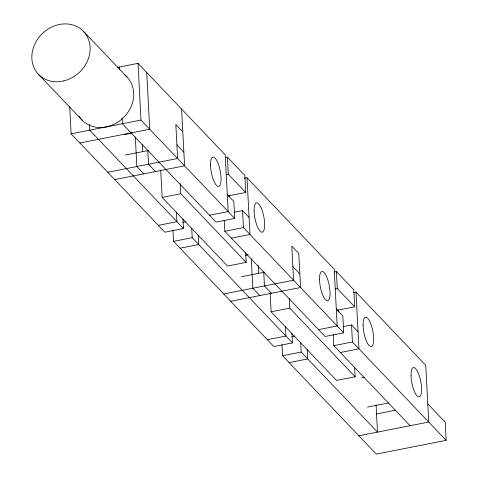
<?xml version="1.0" encoding="UTF-8"?>
<svg xmlns="http://www.w3.org/2000/svg" width="478" height="478" viewBox="0 0 478 478"><rect width="100%" height="100%" fill="white"/><g stroke="black" fill="none" stroke-linecap="round" stroke-linejoin="round"><path stroke-width="0.72" d="M117.642 67.356L138.023 63.347L225.21 154.848L228.185 211.587L209.555 215.249M69.698 106.57L71.132 133.834L140.992 120.08L234.722 218.446L216.092 222.115L122.362 123.748L122.057 117.851M79.85 142.988L149.716 129.233L146.74 72.495M124.161 134.641L132.167 133.069M125.23 155.069L148.521 150.48M107.747 172.265L177.613 158.511L175.832 124.471L182.805 131.791M225.21 157.567L227.391 157.137L244.832 175.438L245.722 192.461L228.257 195.896M114.726 179.585L184.592 165.83L181.616 109.098M226.1 174.59L228.281 174.159L245.722 192.461M244.144 178.288L247.006 177.726L334.2 269.228L337.175 325.966L318.545 329.635M162.138 197.42L180.768 193.751L246.164 262.38L227.534 266.049L162.138 197.42L160.71 170.156M158.32 225.341L176.95 221.673L176.448 212.053M182.721 222.36L185.584 221.792M233.951 212.268L242.549 210.577L249.092 217.442M182.984 218.912L183.492 228.532L164.862 232.2L71.132 133.834M173.58 241.354L192.21 237.686L292.476 342.917L273.846 346.58L173.58 241.354L173 230.253M224.815 231.268L243.445 227.6L343.712 332.825L325.082 336.494L224.815 231.268L224.23 220.167M180.116 248.213L198.746 244.545L198.245 234.925M231.352 238.128L249.982 234.459L247.006 177.726M245.22 255.342L248.13 254.768M241.193 276.768L264.483 272.185M334.2 271.946L336.381 271.516L353.816 289.817L354.712 306.84L337.247 310.276M223.716 293.97L293.576 280.216L291.795 246.17L298.768 253.489L300.554 287.535L230.689 301.289M335.09 288.969L337.271 288.539L354.712 306.84M353.134 292.667L355.996 292.106L425.749 365.312L428.724 422.044L358.859 435.799M271.128 311.799L289.758 308.131L355.154 376.76L336.524 380.428L271.128 311.799L270.166 293.378M267.31 339.721L285.94 336.052L285.438 326.432M291.705 336.739L294.573 336.171M342.941 326.653L351.539 324.956L358.082 331.822M281.984 344.632L282.57 355.734L301.2 352.065L377.489 432.13L376.061 404.866M333.22 334.546L333.799 345.648L352.429 341.979L446.165 440.346L376.3 454.1L282.57 355.734M289.106 362.593L307.736 358.93L307.235 349.304M340.342 352.507L358.972 348.838L355.996 292.106M361.846 377.745L364.756 377.172M367.492 407.077L388.596 402.924M376.102 414.062L395.754 410.196M83.393 31.249L126.987 77M427.774 403.886L445.209 422.188L446.165 440.346M227.295 194.564L233.832 201.429L234.722 218.446M336.279 308.943L342.822 315.809L343.712 332.825M176.902 144.894L183.875 152.213M292.865 266.599L299.837 273.918M333.799 345.648L410.094 425.713M155.481 171.566L148.503 164.241L147.768 150.182M271.444 293.265L264.465 285.946L263.731 271.88M143.836 173.855L136.857 166.535L135.31 136.935M259.799 295.559L252.826 288.234L251.273 258.634M38.569 74.425L82.162 120.175M183.492 228.532L89.762 130.165L89.452 124.274M354.652 367.182L355.154 376.76M351.539 324.956L352.429 341.979M336.381 271.516L337.271 288.539M338.101 309.774L338.215 311.985M300.692 342.445L301.2 352.065M291.974 333.291L292.476 342.917M289.256 298.553L289.758 308.131M258.21 265.218L258.634 273.356M245.662 252.802L246.164 262.38M242.549 210.577L243.445 227.6M227.391 157.137L228.281 174.159M229.111 195.394L229.189 196.864M191.708 228.066L192.21 237.686M180.23 183.438L180.768 193.751M138.023 63.347L140.992 120.08M142.283 144.254L142.671 151.657M131.08 132.448L131.157 133.918M119.392 67.016L119.506 69.22M124.107 74.478A31.118 26.81 -43.6 0 1 122.673 118.371A31.118 26.81 -43.6 0 1 79.043 116.142M363.107 325.154A14.938 4.505 78.9 0 0 371.209 346.58A14.938 4.505 78.9 0 0 370.838 324.006A14.938 4.505 78.9 0 0 363.107 325.154M319.513 279.397A14.938 4.505 78.9 0 0 327.609 300.823A14.938 4.505 78.9 0 0 327.239 278.25A14.938 4.505 78.9 0 0 319.513 279.397M411.062 375.481A14.938 4.505 78.9 0 0 419.158 396.907A14.938 4.505 78.9 0 0 418.794 374.334A14.938 4.505 78.9 0 0 411.062 375.481M254.117 210.768A14.938 4.505 78.9 0 0 262.219 232.2A14.938 4.505 78.9 0 0 261.848 209.621A14.938 4.505 78.9 0 0 254.117 210.768M210.523 165.018A14.938 4.505 78.9 0 0 218.619 186.444A14.938 4.505 78.9 0 0 218.255 163.87A14.938 4.505 78.9 0 0 210.523 165.018M63.849 80.902A31.118 26.81 -43.6 0 0 84.666 32.677A31.118 26.81 -43.6 0 0 34.422 44.932A31.118 26.81 -43.6 0 0 63.849 80.902"/></g></svg>
